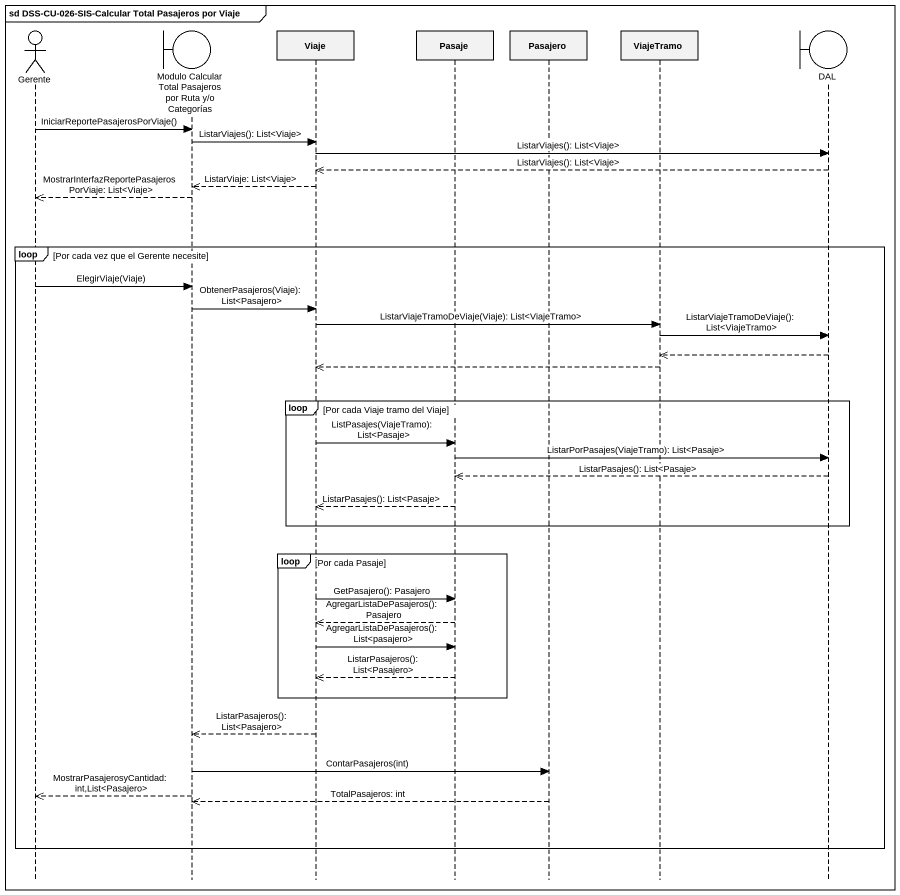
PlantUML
@startuml
mainframe sd DSS-CU-026-SIS-Calcular Total Pasajeros por Viaje
hide footbox
actor Gerente
boundary "Modulo Calcular Total Pasajeros por Ruta y/o Categorías" as Modulo_Calcular_Total
participant Viaje
participant Pasaje
participant Pasajero
participant ViajeTramo
boundary DAL

Gerente -> Modulo_Calcular_Total : IniciarReportePasajerosPorViaje()
Modulo_Calcular_Total -> Viaje : ListarViajes(): List<Viaje>
Viaje -> DAL : ListarViajes(): List<Viaje>
DAL -->> Viaje : ListarViajes(): List<Viaje>
Viaje -->> Modulo_Calcular_Total : ListarViaje: List<Viaje>
Modulo_Calcular_Total -->> Gerente : MostrarInterfazReportePasajerosPorViaje: List<Viaje>
loop Por cada vez que el Gerente necesite
  Gerente -> Modulo_Calcular_Total : ElegirViaje(Viaje)
  Modulo_Calcular_Total -> Viaje : ObtenerPasajeros(Viaje): List<Pasajero>
  Viaje -> ViajeTramo : ListarViajeTramoDeViaje(Viaje): List<ViajeTramo>
  ViajeTramo -> DAL : ListarViajeTramoDeViaje(): List<ViajeTramo>
  DAL -->> ViajeTramo
  ViajeTramo -->> Viaje
  loop Por cada Viaje tramo del Viaje
    Viaje -> Pasaje : ListPasajes(ViajeTramo): List<Pasaje>
    Pasaje -> DAL : ListarPorPasajes(ViajeTramo): List<Pasaje>
    DAL -->> Pasaje : ListarPasajes(): List<Pasaje>
    Pasaje -->> Viaje : ListarPasajes(): List<Pasaje>
  end
  loop Por cada Pasaje
    Viaje -> Pasaje : GetPasajero(): Pasajero
    Pasaje -->> Viaje : AgregarListaDePasajeros(): Pasajero
    Viaje -> Pasaje : AgregarListaDePasajeros(): List<pasajero>
    Pasaje -->> Viaje : ListarPasajeros(): List<Pasajero>
  end
  Viaje -->> Modulo_Calcular_Total : ListarPasajeros(): List<Pasajero>
  Modulo_Calcular_Total -> Pasajero : ContarPasajeros(int)
  Modulo_Calcular_Total -->> Gerente : MostrarPasajerosyCantidad: int,List<Pasajero>
  Pasajero -->> Modulo_Calcular_Total : TotalPasajeros: int
end
@enduml
